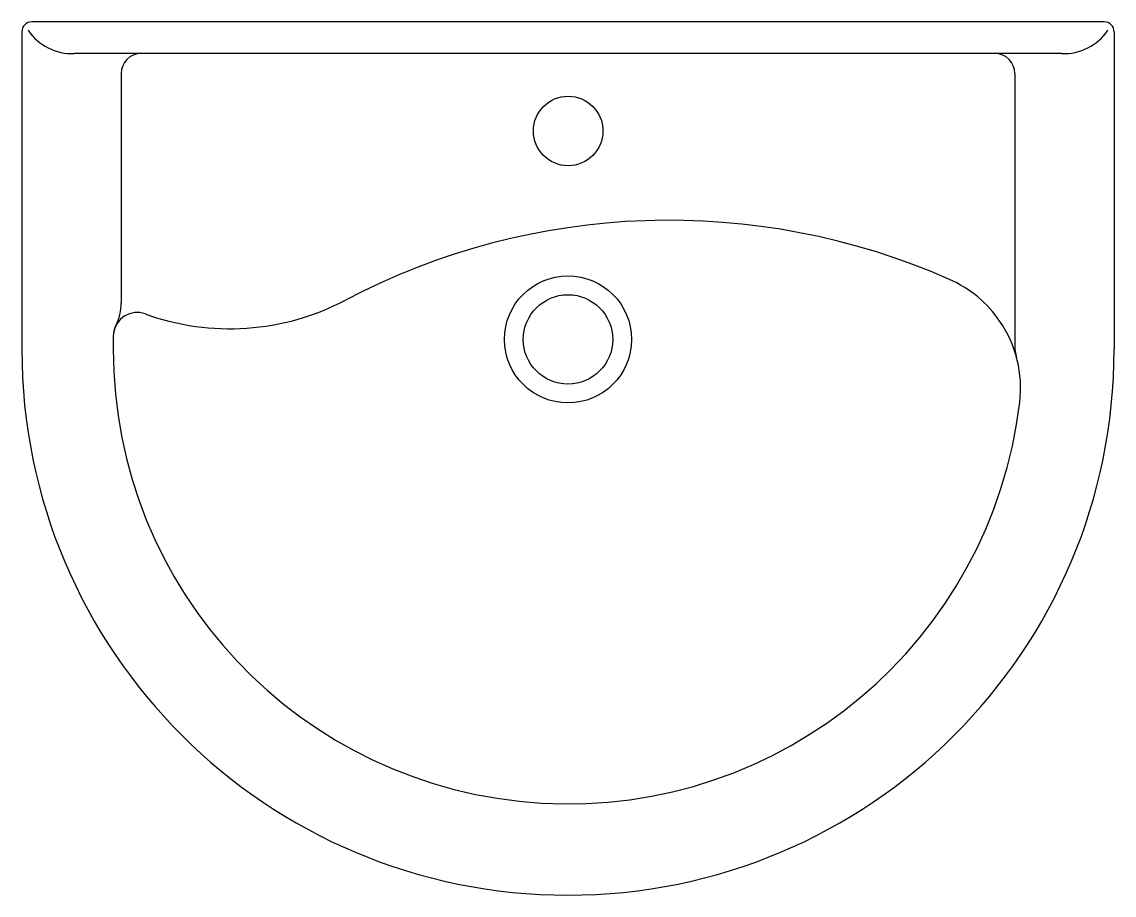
# Model space of a CAD drawing. Extents: x 2803 to 3353, y 1670 to 2110.
import ezdxf

# ---------------------------------------------------------------- set-up
doc = ezdxf.new("R2010")
doc.units = 0
doc.header["$LTSCALE"] = 50
doc.layers.add('FINA', color=6, linetype='CONTINUOUS')
doc.layers.add('GROSSA', color=3, linetype='CONTINUOUS')

msp = doc.modelspace()

# ---------------------------------------------------------------- linework, layer by layer
at = {"layer": 'FINA', "color": 0}
for p, q in [((3326.65, 2094.25), (2829.5, 2094.25)), ((2853.07, 2084.25), (2853.07, 1968.55)), ((3303.07, 2084.25), (3303.07, 1947.44))]:
    msp.add_line(p, q, dxfattribs=at)
msp.add_circle((3078.07, 1950.25), 32, dxfattribs=at)
for centre, radius, start, end in [((2828.46, 2121.16), 26.94, 214.1886, 272.2079), ((3327.68, 2121.16), 26.94, 267.7921, 325.8114), ((2863.07, 2084.25), 10, 90, 180), ((3293.07, 2084.25), 10, 0, 90), ((2828.07, 1968.55), 25, 333.112, 0)]:
    msp.add_arc(centre, radius, start, end, dxfattribs=at)
at = {"layer": 'GROSSA', "color": 0}
for p, q in [((3348.07, 2110.25), (2808.07, 2110.25)), ((2803.07, 2105.25), (2803.07, 1945.25)), ((3353.07, 2105.25), (3353.07, 1945.25)), ((2849.07, 1951.81), (2849.07, 1945.25))]:
    msp.add_line(p, q, dxfattribs=at)
for centre, radius in [((3078.16, 2055.25), 17.5), ((3078.07, 1950.25), 22.5)]:
    msp.add_circle(centre, radius, dxfattribs=at)
for centre, radius, start, end in [((2808.07, 2105.25), 5, 90, 180), ((3348.07, 2105.25), 5, 0, 90), ((3128.93, 1660.25), 350, 66.2071, 117.7506), ((3245.93, 1925.6), 60, 34.1476, 66.2071), ((2907.76, 2080.61), 125, 250.0754, 297.7506), ((2861.09, 1951.94), 11.88, 69.9533, 173.4459), ((3246.53, 1925.75), 59.42, 353.116, 34.3555), ((2861.07, 1951.81), 12, 153.112, 180), ((3328.07, 1947.44), 25, 180, 194.8896), ((3078.07, 1945.25), 275, 180, 0), ((3078.07, 1945.25), 229, 180, 353.3239)]:
    msp.add_arc(centre, radius, start, end, dxfattribs=at)

doc.saveas('drawing.dxf')
